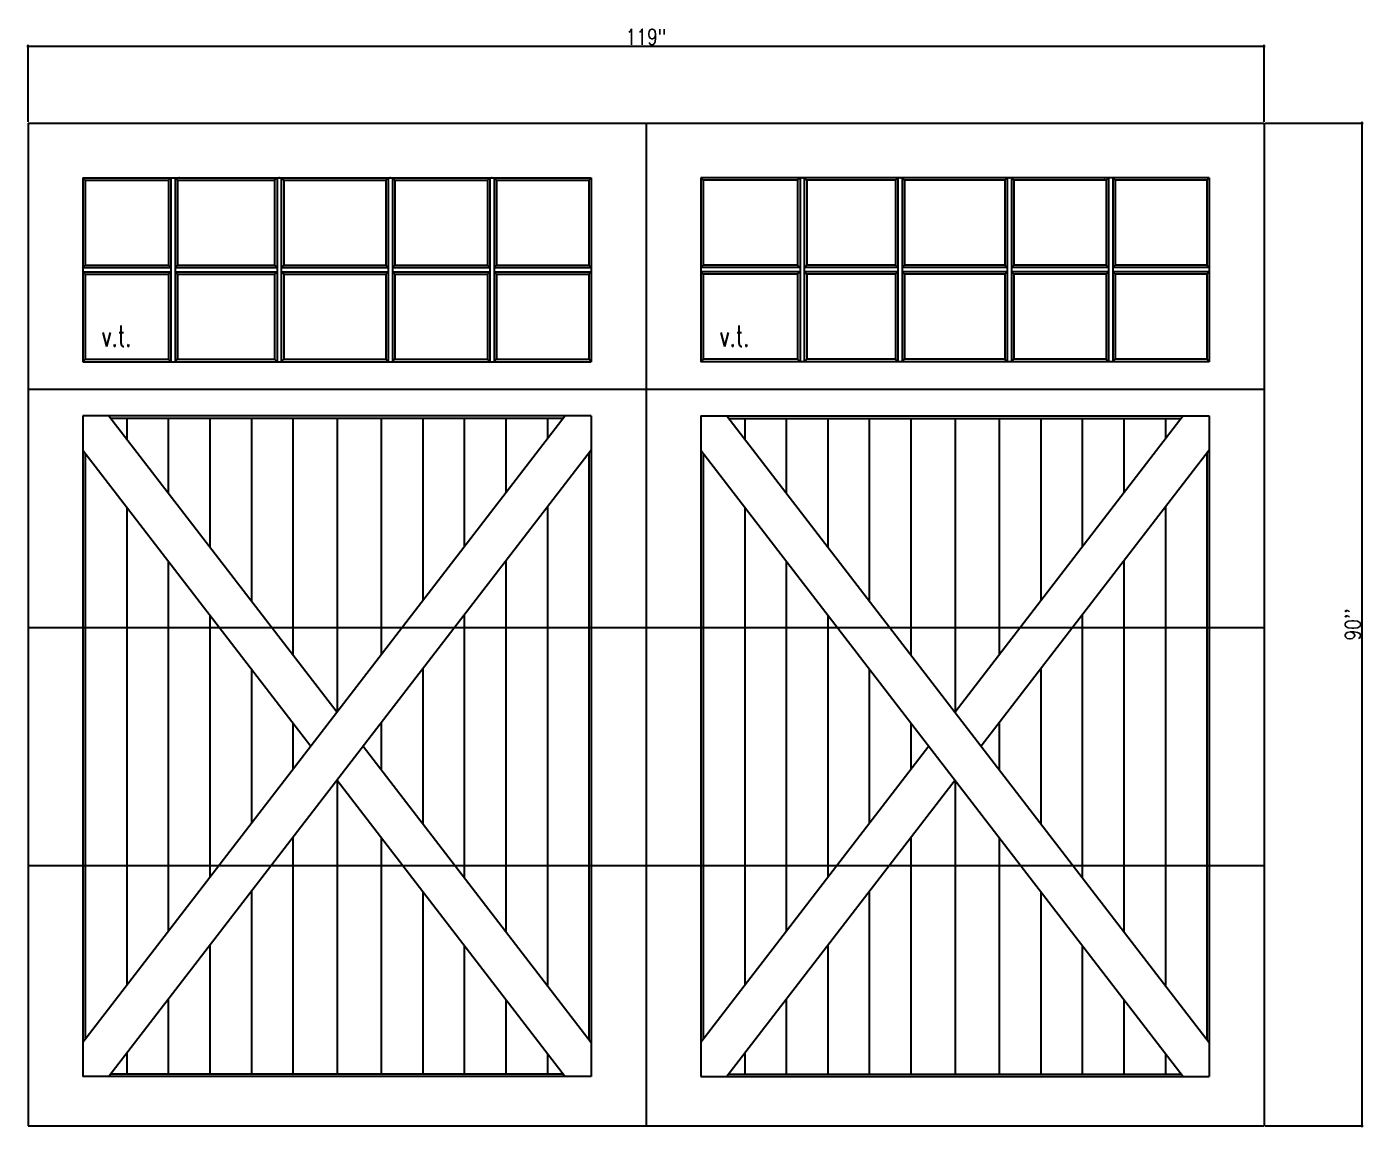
# Model space of a CAD drawing. Header units: inches. Extents: x 1985 to 11287, y 379 to 3234.
# Drawn here: x 9338.2 to 9466.9, y 2712.6 to 2818.6 of the extents above; entities that cross this region are included whole.
import ezdxf

# ---------------------------------------------------------------- set-up
doc = ezdxf.new("R2010")
doc.units = ezdxf.units.IN
doc.header["$MEASUREMENT"] = 0
doc.layers.get('0').update_dxf_attribs({"linetype": 'CONTINUOUS'})
doc.layers.get('Defpoints').update_dxf_attribs({"linetype": 'CONTINUOUS'})
doc.layers.add('COTE1-1 99', color=7, linetype='CONTINUOUS')
doc.layers.add('elevation 99', color=7, linetype='CONTINUOUS')
doc.styles.get("Standard").update_dxf_attribs({"font": 'txt.shx', "width": 0.8})
doc.dimstyles.new('Elevation', dxfattribs={"dimscale": 2, "dimtxt": 0.75, "dimasz": 0.0625, "dimexe": 0.0625, "dimexo": 0.0625, "dimgap": 0.0625, "dimtad": 1, "dimdec": 5, "dimzin": 0, "dimdsep": 46, "dimlunit": 5, "dimtxsty": 'Standard', "dimblk1": 'OBLIQUE', "dimblk2": 'OBLIQUE', "dimsah": 1, "dimcen": 2, "dimdle": 0.0625, "dimclrd": 1, "dimclre": 1, "dimadec": 1, "dimazin": 0, "dimtfac": 0.375, "dimtdec": 5, "dimtmove": 0, "dimatfit": 3, "dimldrblk": 'OBLIQUE', "dimfxl": 1, "dimfrac": 2, "dimtolj": 1, "dimtzin": 0, "dimarcsym": 0})

# ---------------------------------------------------------------- blocks, each defined once
blk = doc.blocks.new('_OBLIQUE')
at = {"color": 0, "linetype": 'ByBlock'}
blk.add_line((-0.5, -0.5), (0.5, 0.5), dxfattribs=at)
blk = doc.blocks.new('*D110')
at = {"layer": 'COTE1-1 99', "color": 1, "lineweight": -2, "transparency": 16777216}
for p, q in [((9338.32, 2809.44), (9338.32, 2816.85)), ((9457.32, 2809.44), (9457.32, 2816.85)), ((9338.19, 2816.72), (9457.44, 2816.72))]:
    blk.add_line(p, q, dxfattribs=at)
at = {"layer": 'Defpoints', "color": 0, "transparency": 16777216}
for p in [(9457.32, 2816.72), (9338.32, 2809.31), (9457.32, 2809.31)]:
    blk.add_point(p, dxfattribs=at)
at = {"layer": 'COTE1-1 99', "color": 1, "lineweight": -2, "transparency": 16777216, "xscale": 0.125, "yscale": 0.125, "zscale": 0.125, "rotation": 180}
blk.add_blockref('_OBLIQUE', (9338.32, 2816.72), dxfattribs=at)
at = {"layer": 'COTE1-1 99', "color": 1, "lineweight": -2, "transparency": 16777216, "xscale": 0.125, "yscale": 0.125, "zscale": 0.125}
blk.add_blockref('_OBLIQUE', (9457.32, 2816.72), dxfattribs=at)
at = {"layer": 'COTE1-1 99', "color": 0, "transparency": 16777216, "insert": (9397.82, 2817.6), "char_height": 1.5, "attachment_point": 5}
blk.add_mtext('\\A1;119"', dxfattribs=at)
blk = doc.blocks.new('*D111')
at = {"layer": 'COTE1-1 99', "color": 1, "lineweight": -2, "transparency": 16777216}
for p, q in [((9457.44, 2809.31), (9466.87, 2809.31)), ((9466.75, 2809.44), (9466.75, 2712.62)), ((9457.44, 2712.75), (9466.87, 2712.75))]:
    blk.add_line(p, q, dxfattribs=at)
at = {"layer": 'Defpoints', "color": 0, "transparency": 16777216}
for p in [(9457.32, 2809.31), (9457.32, 2712.75), (9466.75, 2712.75)]:
    blk.add_point(p, dxfattribs=at)
at = {"layer": 'COTE1-1 99', "color": 1, "lineweight": -2, "transparency": 16777216, "xscale": 0.125, "yscale": 0.125, "zscale": 0.125}
for p, rotation in [((9466.75, 2809.31), 90), ((9466.75, 2712.75), 270)]:
    blk.add_blockref('_OBLIQUE', p, dxfattribs=dict(at, rotation=rotation))
at = {"layer": 'COTE1-1 99', "color": 0, "transparency": 16777216, "insert": (9465.87, 2761.03), "char_height": 1.5, "attachment_point": 5, "rotation": 90}
blk.add_mtext("\\A1;90''", dxfattribs=at)

msp = doc.modelspace()

# ---------------------------------------------------------------- linework, layer by layer
at = {"layer": 'elevation 99'}
for p, q in [((9338.318175, 2809.31143), (9338.318175, 2712.74893)), ((9338.318175, 2809.31143), (9457.318175, 2809.31143)), ((9343.818175, 2809.31143), (9392.318175, 2809.31143)), ((9397.818175, 2809.31143), (9397.818175, 2712.74893)), ((9403.318175, 2809.31143), (9451.818175, 2809.31143)), ((9457.318175, 2809.31143), (9457.318175, 2712.74893)), ((9343.585175, 2804.04443), (9392.551175, 2804.04443)), ((9343.585175, 2804.04443), (9343.585175, 2786.32843)), ((9343.585175, 2804.04443), (9343.818175, 2803.81143)), ((9351.840875, 2803.81143), (9352.073875, 2804.04443)), ((9352.073875, 2804.04443), (9352.482875, 2804.04443)), ((9352.073875, 2804.04443), (9352.073875, 2786.32843)), ((9352.715875, 2803.81143), (9352.482875, 2804.04443)), ((9352.482875, 2804.04443), (9352.482875, 2786.32843)), ((9362.062599, 2803.81143), (9362.295599, 2804.04443)), ((9362.295599, 2804.04443), (9362.704599, 2804.04443)), ((9362.295599, 2804.04443), (9362.295599, 2786.32843)), ((9362.704599, 2804.04443), (9362.704599, 2786.32843)), ((9362.937599, 2803.81143), (9362.704599, 2804.04443)), ((9372.762508, 2803.81143), (9372.995508, 2804.04443)), ((9372.995508, 2804.04443), (9373.404508, 2804.04443)), ((9372.995508, 2804.04443), (9372.995508, 2786.32843)), ((9372.995508, 2804.04443), (9373.404508, 2804.04443)), ((9373.637508, 2803.81143), (9373.404508, 2804.04443)), ((9373.404508, 2804.04443), (9373.404508, 2786.32843)), ((9382.547989, 2803.81143), (9382.780989, 2804.04443)), ((9382.780989, 2804.04443), (9383.189989, 2804.04443)), ((9382.780989, 2804.04443), (9382.780989, 2786.32843)), ((9383.189989, 2804.04443), (9383.189989, 2786.32843)), ((9383.422989, 2803.81143), (9383.189989, 2804.04443)), ((9392.551175, 2804.04443), (9392.318175, 2803.81143)), ((9392.551175, 2804.04443), (9392.551175, 2786.32843)), ((9452.051175, 2804.04443), (9403.085175, 2804.04443)), ((9403.085175, 2804.04443), (9403.318175, 2803.81143)), ((9403.085175, 2804.04443), (9403.085175, 2786.32843)), ((9412.415405, 2803.81143), (9412.648405, 2804.04443)), ((9413.057405, 2804.04443), (9412.648405, 2804.04443)), ((9412.648405, 2804.04443), (9412.648405, 2786.32843)), ((9413.290405, 2803.81143), (9413.057405, 2804.04443)), ((9413.057405, 2804.04443), (9413.057405, 2786.32843)), ((9421.843858, 2803.81143), (9422.076858, 2804.04443)), ((9422.485858, 2804.04443), (9422.076858, 2804.04443)), ((9422.485858, 2804.04443), (9422.076858, 2804.04443)), ((9422.076858, 2804.04443), (9422.076858, 2786.32843)), ((9422.718858, 2803.81143), (9422.485858, 2804.04443)), ((9422.485858, 2804.04443), (9422.485858, 2786.32843)), ((9432.350324, 2803.81143), (9432.583324, 2804.04443)), ((9432.992324, 2804.04443), (9432.583324, 2804.04443)), ((9432.583324, 2804.04443), (9432.583324, 2786.32843)), ((9433.225324, 2803.81143), (9432.992324, 2804.04443)), ((9432.992324, 2804.04443), (9432.992324, 2786.32843)), ((9442.114582, 2803.81143), (9442.347582, 2804.04443)), ((9442.756582, 2804.04443), (9442.347582, 2804.04443)), ((9442.347582, 2804.04443), (9442.347582, 2786.32843)), ((9442.989582, 2803.81143), (9442.756582, 2804.04443)), ((9442.756582, 2804.04443), (9442.756582, 2786.32843)), ((9452.051175, 2804.04443), (9451.818175, 2803.81143)), ((9452.051175, 2804.04443), (9452.051175, 2786.32843)), ((9343.818175, 2803.81143), (9351.840875, 2803.81143)), ((9343.818175, 2803.81143), (9343.818175, 2795.62393)), ((9351.840875, 2803.81143), (9351.840875, 2795.62393)), ((9352.715875, 2803.81143), (9352.715875, 2795.62393)), ((9352.715875, 2803.81143), (9362.062599, 2803.81143)), ((9362.062599, 2803.81143), (9362.062599, 2795.62393)), ((9362.937599, 2803.81143), (9372.762508, 2803.81143)), ((9362.937599, 2803.81143), (9362.937599, 2795.62393)), ((9372.762508, 2803.81143), (9372.762508, 2795.62393)), ((9373.637508, 2803.81143), (9373.637508, 2795.62393)), ((9373.637508, 2803.81143), (9382.547989, 2803.81143)), ((9382.547989, 2803.81143), (9382.547989, 2795.62393)), ((9383.422989, 2803.81143), (9383.422989, 2795.62393)), ((9383.422989, 2803.81143), (9384.008189, 2803.81143)), ((9384.008189, 2803.81143), (9392.318175, 2803.81143)), ((9392.318175, 2803.81143), (9392.318175, 2795.62393)), ((9403.318175, 2803.81143), (9403.318175, 2795.62393)), ((9411.830205, 2803.81143), (9403.318175, 2803.81143)), ((9412.415405, 2803.81143), (9411.830205, 2803.81143)), ((9412.415405, 2803.81143), (9412.415405, 2795.62393)), ((9421.843858, 2803.81143), (9413.290405, 2803.81143)), ((9413.290405, 2803.81143), (9413.290405, 2795.62393)), ((9421.843858, 2803.81143), (9421.843858, 2795.62393)), ((9422.718858, 2803.81143), (9422.718858, 2795.62393)), ((9432.350324, 2803.81143), (9422.718858, 2803.81143)), ((9432.350324, 2803.81143), (9432.350324, 2795.62393)), ((9442.114582, 2803.81143), (9433.225324, 2803.81143)), ((9433.225324, 2803.81143), (9433.225324, 2795.62393)), ((9442.114582, 2803.81143), (9442.114582, 2795.62393)), ((9451.818175, 2803.81143), (9442.989582, 2803.81143)), ((9442.989582, 2803.81143), (9442.989582, 2795.62393)), ((9451.818175, 2803.81143), (9451.818175, 2795.62393)), ((9343.585175, 2795.39093), (9343.818175, 2795.62393)), ((9343.585175, 2795.39093), (9352.073875, 2795.39093)), ((9343.585175, 2794.98193), (9352.073875, 2794.98193)), ((9343.818175, 2794.74893), (9343.585175, 2794.98193)), ((9343.818175, 2795.62393), (9351.840875, 2795.62393)), ((9351.840875, 2795.62393), (9352.073875, 2795.39093)), ((9352.073875, 2794.98193), (9351.840875, 2794.74893)), ((9352.715875, 2795.62393), (9352.482875, 2795.39093)), ((9352.482875, 2795.39093), (9362.295599, 2795.39093)), ((9352.482875, 2794.98193), (9352.715875, 2794.74893)), ((9352.482875, 2794.98193), (9362.295599, 2794.98193)), ((9352.715875, 2795.62393), (9362.062599, 2795.62393)), ((9362.062599, 2795.62393), (9362.295599, 2795.39093)), ((9362.295599, 2794.98193), (9362.062599, 2794.74893)), ((9362.937599, 2795.62393), (9362.704599, 2795.39093)), ((9362.704599, 2795.39093), (9372.995508, 2795.39093)), ((9362.704599, 2794.98193), (9372.995508, 2794.98193)), ((9362.704599, 2794.98193), (9362.937599, 2794.74893)), ((9362.937599, 2795.62393), (9372.762508, 2795.62393)), ((9372.995508, 2795.39093), (9372.762508, 2795.62393)), ((9372.762508, 2794.74893), (9372.995508, 2794.98193)), ((9373.404508, 2795.39093), (9373.637508, 2795.62393)), ((9373.404508, 2795.39093), (9382.780989, 2795.39093)), ((9373.637508, 2794.74893), (9373.404508, 2794.98193)), ((9373.404508, 2794.98193), (9382.780989, 2794.98193)), ((9373.637508, 2795.62393), (9382.547989, 2795.62393)), ((9382.780989, 2795.39093), (9382.547989, 2795.62393)), ((9382.547989, 2794.74893), (9382.780989, 2794.98193)), ((9383.189989, 2795.39093), (9383.422989, 2795.62393)), ((9383.189989, 2795.39093), (9384.241189, 2795.39093)), ((9383.422989, 2794.74893), (9383.189989, 2794.98193)), ((9383.189989, 2794.98193), (9384.241189, 2794.98193)), ((9383.422989, 2795.62393), (9384.008189, 2795.62393)), ((9383.775189, 2795.39093), (9392.551175, 2795.39093)), ((9383.775189, 2794.98193), (9392.551175, 2794.98193)), ((9384.008189, 2795.62393), (9392.318175, 2795.62393)), ((9392.318175, 2795.62393), (9392.551175, 2795.39093)), ((9392.318175, 2794.74893), (9392.551175, 2794.98193)), ((9403.318175, 2795.62393), (9403.085175, 2795.39093)), ((9412.063205, 2795.39093), (9403.085175, 2795.39093)), ((9403.318175, 2794.74893), (9403.085175, 2794.98193)), ((9412.063205, 2794.98193), (9403.085175, 2794.98193)), ((9411.830205, 2795.62393), (9403.318175, 2795.62393)), ((9412.648405, 2795.39093), (9411.597205, 2795.39093)), ((9412.648405, 2794.98193), (9411.597205, 2794.98193)), ((9412.415405, 2795.62393), (9411.830205, 2795.62393)), ((9412.648405, 2795.39093), (9412.415405, 2795.62393)), ((9412.415405, 2794.74893), (9412.648405, 2794.98193)), ((9413.057405, 2795.39093), (9413.290405, 2795.62393)), ((9422.076858, 2795.39093), (9413.057405, 2795.39093)), ((9422.076858, 2794.98193), (9413.057405, 2794.98193)), ((9413.290405, 2794.74893), (9413.057405, 2794.98193)), ((9421.843858, 2795.62393), (9413.290405, 2795.62393)), ((9422.076858, 2795.39093), (9421.843858, 2795.62393)), ((9421.843858, 2794.74893), (9422.076858, 2794.98193)), ((9422.485858, 2795.39093), (9422.718858, 2795.62393)), ((9432.583324, 2795.39093), (9422.485858, 2795.39093)), ((9422.718858, 2794.74893), (9422.485858, 2794.98193)), ((9432.583324, 2794.98193), (9422.485858, 2794.98193)), ((9432.350324, 2795.62393), (9422.718858, 2795.62393)), ((9432.350324, 2795.62393), (9432.583324, 2795.39093)), ((9432.583324, 2794.98193), (9432.350324, 2794.74893)), ((9433.225324, 2795.62393), (9432.992324, 2795.39093)), ((9442.347582, 2795.39093), (9432.992324, 2795.39093)), ((9442.347582, 2794.98193), (9432.992324, 2794.98193)), ((9432.992324, 2794.98193), (9433.225324, 2794.74893)), ((9442.114582, 2795.62393), (9433.225324, 2795.62393)), ((9442.114582, 2795.62393), (9442.347582, 2795.39093)), ((9442.347582, 2794.98193), (9442.114582, 2794.74893)), ((9442.989582, 2795.62393), (9442.756582, 2795.39093)), ((9452.051175, 2795.39093), (9442.756582, 2795.39093)), ((9452.051175, 2794.98193), (9442.756582, 2794.98193)), ((9442.756582, 2794.98193), (9442.989582, 2794.74893)), ((9451.818175, 2795.62393), (9442.989582, 2795.62393)), ((9452.051175, 2795.39093), (9451.818175, 2795.62393)), ((9451.818175, 2794.74893), (9452.051175, 2794.98193)), ((9343.818175, 2794.74893), (9351.840875, 2794.74893)), ((9343.818175, 2794.74893), (9343.818175, 2786.56143)), ((9351.840875, 2794.74893), (9351.840875, 2786.56143)), ((9352.715875, 2794.74893), (9352.715875, 2786.56143)), ((9352.715875, 2794.74893), (9362.062599, 2794.74893)), ((9362.062599, 2794.74893), (9362.062599, 2786.56143)), ((9362.937599, 2794.74893), (9372.762508, 2794.74893)), ((9362.937599, 2794.74893), (9362.937599, 2786.56143)), ((9372.762508, 2794.74893), (9372.762508, 2786.56143)), ((9373.637508, 2794.74893), (9373.637508, 2786.56143)), ((9373.637508, 2794.74893), (9382.547989, 2794.74893)), ((9382.547989, 2794.74893), (9382.547989, 2786.56143)), ((9383.422989, 2794.74893), (9383.422989, 2786.56143)), ((9383.422989, 2794.74893), (9384.008189, 2794.74893)), ((9384.008189, 2794.74893), (9392.318175, 2794.74893)), ((9392.318175, 2794.74893), (9392.318175, 2786.56143)), ((9411.830205, 2794.74893), (9403.318175, 2794.74893)), ((9403.318175, 2794.74893), (9403.318175, 2786.56143)), ((9412.415405, 2794.74893), (9411.830205, 2794.74893)), ((9412.415405, 2794.74893), (9412.415405, 2786.56143)), ((9421.843858, 2794.74893), (9413.290405, 2794.74893)), ((9413.290405, 2794.74893), (9413.290405, 2786.56143)), ((9421.843858, 2794.74893), (9421.843858, 2786.56143)), ((9432.350324, 2794.74893), (9422.718858, 2794.74893)), ((9422.718858, 2794.74893), (9422.718858, 2786.56143)), ((9432.350324, 2794.74893), (9432.350324, 2786.56143)), ((9442.114582, 2794.74893), (9433.225324, 2794.74893)), ((9433.225324, 2794.74893), (9433.225324, 2786.56143)), ((9442.114582, 2794.74893), (9442.114582, 2786.56143)), ((9451.818175, 2794.74893), (9442.989582, 2794.74893)), ((9442.989582, 2794.74893), (9442.989582, 2786.56143)), ((9451.818175, 2794.74893), (9451.818175, 2786.56143)), ((9343.585175, 2786.32843), (9343.818175, 2786.56143)), ((9343.585175, 2786.32843), (9392.551175, 2786.32843)), ((9343.818175, 2786.56143), (9351.840875, 2786.56143)), ((9351.840875, 2786.56143), (9352.073875, 2786.32843)), ((9352.715875, 2786.56143), (9352.482875, 2786.32843)), ((9352.715875, 2786.56143), (9362.062599, 2786.56143)), ((9362.062599, 2786.56143), (9362.295599, 2786.32843)), ((9362.937599, 2786.56143), (9362.704599, 2786.32843)), ((9362.937599, 2786.56143), (9372.762508, 2786.56143)), ((9372.762508, 2786.56143), (9372.995508, 2786.32843)), ((9373.637508, 2786.56143), (9373.404508, 2786.32843)), ((9373.637508, 2786.56143), (9382.547989, 2786.56143)), ((9382.547989, 2786.56143), (9382.780989, 2786.32843)), ((9383.422989, 2786.56143), (9383.189989, 2786.32843)), ((9383.422989, 2786.56143), (9384.008189, 2786.56143)), ((9384.008189, 2786.56143), (9392.318175, 2786.56143)), ((9392.551175, 2786.32843), (9392.318175, 2786.56143)), ((9403.085175, 2786.32843), (9403.318175, 2786.56143)), ((9452.051175, 2786.32843), (9403.085175, 2786.32843)), ((9411.830205, 2786.56143), (9403.318175, 2786.56143)), ((9412.415405, 2786.56143), (9411.830205, 2786.56143)), ((9412.415405, 2786.56143), (9412.648405, 2786.32843)), ((9413.290405, 2786.56143), (9413.057405, 2786.32843)), ((9421.843858, 2786.56143), (9413.290405, 2786.56143)), ((9421.843858, 2786.56143), (9422.076858, 2786.32843)), ((9422.718858, 2786.56143), (9422.485858, 2786.32843)), ((9432.350324, 2786.56143), (9422.718858, 2786.56143)), ((9432.350324, 2786.56143), (9432.583324, 2786.32843)), ((9433.225324, 2786.56143), (9432.992324, 2786.32843)), ((9442.114582, 2786.56143), (9433.225324, 2786.56143)), ((9442.114582, 2786.56143), (9442.347582, 2786.32843)), ((9442.989582, 2786.56143), (9442.756582, 2786.32843)), ((9451.818175, 2786.56143), (9442.989582, 2786.56143)), ((9452.051175, 2786.32843), (9451.818175, 2786.56143)), ((9338.318175, 2783.68643), (9457.318175, 2783.68643)), ((9390.026954, 2781.10693), (9343.585175, 2720.794076)), ((9371.051175, 2781.10693), (9343.585175, 2781.10693)), ((9343.585175, 2781.10693), (9343.585175, 2763.39088)), ((9346.109395, 2781.10693), (9368.068175, 2752.589576)), ((9370.818175, 2780.87393), (9346.288809, 2780.87393)), ((9347.818175, 2780.87393), (9347.818175, 2778.887778)), ((9351.818175, 2780.87393), (9351.818175, 2773.693071)), ((9355.818175, 2780.87393), (9355.818175, 2768.498365)), ((9359.818175, 2780.87393), (9359.818175, 2763.303658)), ((9363.818175, 2780.87393), (9363.818175, 2758.108952)), ((9368.068175, 2780.87393), (9368.068175, 2752.589576)), ((9392.551175, 2781.10693), (9370.585175, 2781.10693)), ((9389.847541, 2780.87393), (9370.818175, 2780.87393)), ((9372.318175, 2780.87393), (9372.318175, 2758.108952)), ((9376.318175, 2780.87393), (9376.318175, 2763.303658)), ((9380.318175, 2780.87393), (9380.318175, 2768.498365)), ((9384.318175, 2780.87393), (9384.318175, 2773.693071)), ((9388.318175, 2780.87393), (9388.318175, 2778.887778)), ((9392.551175, 2781.10693), (9392.551175, 2763.39088)), ((9403.085175, 2781.10693), (9425.051175, 2781.10693)), ((9403.085175, 2781.10693), (9403.085175, 2763.39088)), ((9405.609395, 2781.10693), (9452.051175, 2720.794076)), ((9405.788809, 2780.87393), (9424.818175, 2780.87393)), ((9407.318175, 2780.87393), (9407.318175, 2778.887778)), ((9411.318175, 2780.87393), (9411.318175, 2773.693071)), ((9415.318175, 2780.87393), (9415.318175, 2768.498365)), ((9419.318175, 2780.87393), (9419.318175, 2763.303658)), ((9423.318175, 2780.87393), (9423.318175, 2758.108952)), ((9424.585175, 2781.10693), (9452.051175, 2781.10693)), ((9424.818175, 2780.87393), (9449.347541, 2780.87393)), ((9449.526954, 2781.10693), (9427.568175, 2752.589576)), ((9427.568175, 2780.87393), (9427.568175, 2752.589576)), ((9431.818175, 2780.87393), (9431.818175, 2758.108952)), ((9435.818175, 2780.87393), (9435.818175, 2763.303658)), ((9439.818175, 2780.87393), (9439.818175, 2768.498365)), ((9443.818175, 2780.87393), (9443.818175, 2773.693071)), ((9447.818175, 2780.87393), (9447.818175, 2778.887778)), ((9452.051175, 2781.10693), (9452.051175, 2763.39088)), ((9343.585175, 2777.828783), (9365.543954, 2749.31143)), ((9343.818175, 2777.526192), (9343.818175, 2763.62388)), ((9392.551175, 2777.828783), (9346.109395, 2717.51593)), ((9392.318175, 2777.526192), (9392.318175, 2763.62388)), ((9403.085175, 2777.828783), (9449.526954, 2717.51593)), ((9403.318175, 2777.526192), (9403.318175, 2763.62388)), ((9452.051175, 2777.828783), (9430.092395, 2749.31143)), ((9451.818175, 2777.526192), (9451.818175, 2763.62388)), ((9347.818175, 2772.331485), (9347.818175, 2726.291374)), ((9388.318175, 2772.331485), (9388.318175, 2726.291374)), ((9407.318175, 2772.331485), (9407.318175, 2726.291374)), ((9447.818175, 2772.331485), (9447.818175, 2726.291374)), ((9351.818175, 2767.136779), (9351.818175, 2731.486081)), ((9384.318175, 2767.136779), (9384.318175, 2731.486081)), ((9411.318175, 2767.136779), (9411.318175, 2731.486081)), ((9443.818175, 2767.136779), (9443.818175, 2731.486081)), ((9343.585175, 2763.85688), (9343.585175, 2740.45338)), ((9343.818175, 2763.62388), (9343.818175, 2740.68638)), ((9392.318175, 2763.62388), (9392.318175, 2740.68638)), ((9392.551175, 2763.85688), (9392.551175, 2740.45338)), ((9403.085175, 2763.85688), (9403.085175, 2740.45338)), ((9403.318175, 2763.62388), (9403.318175, 2740.68638)), ((9451.818175, 2763.62388), (9451.818175, 2740.68638)), ((9452.051175, 2763.85688), (9452.051175, 2740.45338)), ((9355.818175, 2761.942072), (9355.818175, 2736.680787)), ((9380.318175, 2761.942072), (9380.318175, 2736.680787)), ((9415.318175, 2761.942072), (9415.318175, 2736.680787)), ((9439.818175, 2761.942072), (9439.818175, 2736.680787)), ((9338.318175, 2760.74893), (9457.318175, 2760.74893)), ((9359.818175, 2756.747365), (9359.818175, 2741.875494)), ((9376.318175, 2756.747365), (9376.318175, 2741.875494)), ((9419.318175, 2756.747365), (9419.318175, 2741.875494)), ((9435.818175, 2756.747365), (9435.818175, 2741.875494)), ((9363.818175, 2751.552659), (9363.818175, 2747.0702)), ((9372.318175, 2751.552659), (9372.318175, 2747.0702)), ((9423.318175, 2751.552659), (9423.318175, 2747.0702)), ((9431.818175, 2751.552659), (9431.818175, 2747.0702)), ((9370.592395, 2749.31143), (9392.551175, 2720.794076)), ((9425.043954, 2749.31143), (9403.085175, 2720.794076)), ((9368.068175, 2746.033283), (9390.026954, 2717.51593)), ((9368.068175, 2746.033283), (9368.068175, 2717.74893)), ((9427.568175, 2746.033283), (9405.609395, 2717.51593)), ((9427.568175, 2746.033283), (9427.568175, 2717.74893)), ((9343.585175, 2740.91938), (9343.585175, 2717.51593)), ((9392.551175, 2740.91938), (9392.551175, 2717.51593)), ((9403.085175, 2740.91938), (9403.085175, 2717.51593)), ((9452.051175, 2740.91938), (9452.051175, 2717.51593)), ((9343.818175, 2740.68638), (9343.818175, 2721.096668)), ((9363.818175, 2740.513908), (9363.818175, 2717.74893)), ((9372.318175, 2740.513908), (9372.318175, 2717.74893)), ((9392.318175, 2740.68638), (9392.318175, 2721.096668)), ((9403.318175, 2740.68638), (9403.318175, 2721.096668)), ((9423.318175, 2740.513908), (9423.318175, 2717.74893)), ((9431.818175, 2740.513908), (9431.818175, 2717.74893)), ((9451.818175, 2740.68638), (9451.818175, 2721.096668)), ((9338.318175, 2737.81143), (9457.318175, 2737.81143)), ((9359.818175, 2735.319201), (9359.818175, 2717.74893)), ((9376.318175, 2735.319201), (9376.318175, 2717.74893)), ((9419.318175, 2735.319201), (9419.318175, 2717.74893)), ((9435.818175, 2735.319201), (9435.818175, 2717.74893)), ((9355.818175, 2730.124495), (9355.818175, 2717.74893)), ((9380.318175, 2730.124495), (9380.318175, 2717.74893)), ((9415.318175, 2730.124495), (9415.318175, 2717.74893)), ((9439.818175, 2730.124495), (9439.818175, 2717.74893)), ((9351.818175, 2724.929788), (9351.818175, 2717.74893)), ((9384.318175, 2724.929788), (9384.318175, 2717.74893)), ((9411.318175, 2724.929788), (9411.318175, 2717.74893)), ((9443.818175, 2724.929788), (9443.818175, 2717.74893)), ((9347.818175, 2719.735081), (9347.818175, 2717.74893)), ((9388.318175, 2719.735081), (9388.318175, 2717.74893)), ((9407.318175, 2719.735081), (9407.318175, 2717.74893)), ((9447.818175, 2719.735081), (9447.818175, 2717.74893)), ((9370.818175, 2717.74893), (9346.288809, 2717.74893)), ((9389.847541, 2717.74893), (9370.818175, 2717.74893)), ((9405.788809, 2717.74893), (9424.818175, 2717.74893)), ((9424.818175, 2717.74893), (9449.347541, 2717.74893)), ((9371.051175, 2717.51593), (9343.585175, 2717.51593)), ((9392.551175, 2717.51593), (9370.585175, 2717.51593)), ((9403.085175, 2717.51593), (9425.051175, 2717.51593)), ((9424.585175, 2717.51593), (9452.051175, 2717.51593)), ((9338.318175, 2712.74893), (9457.318175, 2712.74893))]:
    msp.add_line(p, q, dxfattribs=at)
for p in [(9352.863575, 2804.04443), (9352.863575, 2804.04443), (9362.500099, 2804.04443), (9362.500099, 2804.04443), (9373.200008, 2804.04443), (9373.200008, 2804.04443), (9382.985489, 2804.04443), (9382.985489, 2804.04443), (9412.852905, 2804.04443), (9412.852905, 2804.04443), (9422.281358, 2804.04443), (9422.281358, 2804.04443), (9432.787824, 2804.04443), (9432.787824, 2804.04443), (9441.966882, 2804.04443), (9441.966882, 2804.04443)]:
    msp.add_point(p, dxfattribs=at)

# ---------------------------------------------------------------- texts
at = {"layer": 'elevation 99', "width": 0.7}
for p in [(9345.398109, 2787.806693), (9404.898109, 2787.806693)]:
    msp.add_text('v.t.', height=2, dxfattribs=at).set_placement(p)

# ---------------------------------------------------------------- dimensions: what is measured, and where the dimension line sits
at = {"layer": 'COTE1-1 99'}
dim = msp.add_linear_dim(base=(9457.318175, 2816.72349), p1=(9338.318175, 2809.31143), p2=(9457.318175, 2809.31143), dimstyle='Elevation', override={"dimpost": '"'}, dxfattribs=at)
dim.commit()
dim.dimension.update_dxf_attribs({"geometry": '*D110', "text_midpoint": (9397.818175, 2817.59849)})
dim = msp.add_linear_dim(base=(9466.748916, 2712.74893), p1=(9457.318175, 2809.31143), p2=(9457.318175, 2712.74893), angle=90, text="90''", dimstyle='Elevation', override={"dimpost": '"'}, dxfattribs=at)
dim.commit()
dim.dimension.update_dxf_attribs({"geometry": '*D111', "text_midpoint": (9465.873916, 2761.03018)})

doc.saveas('drawing.dxf')
